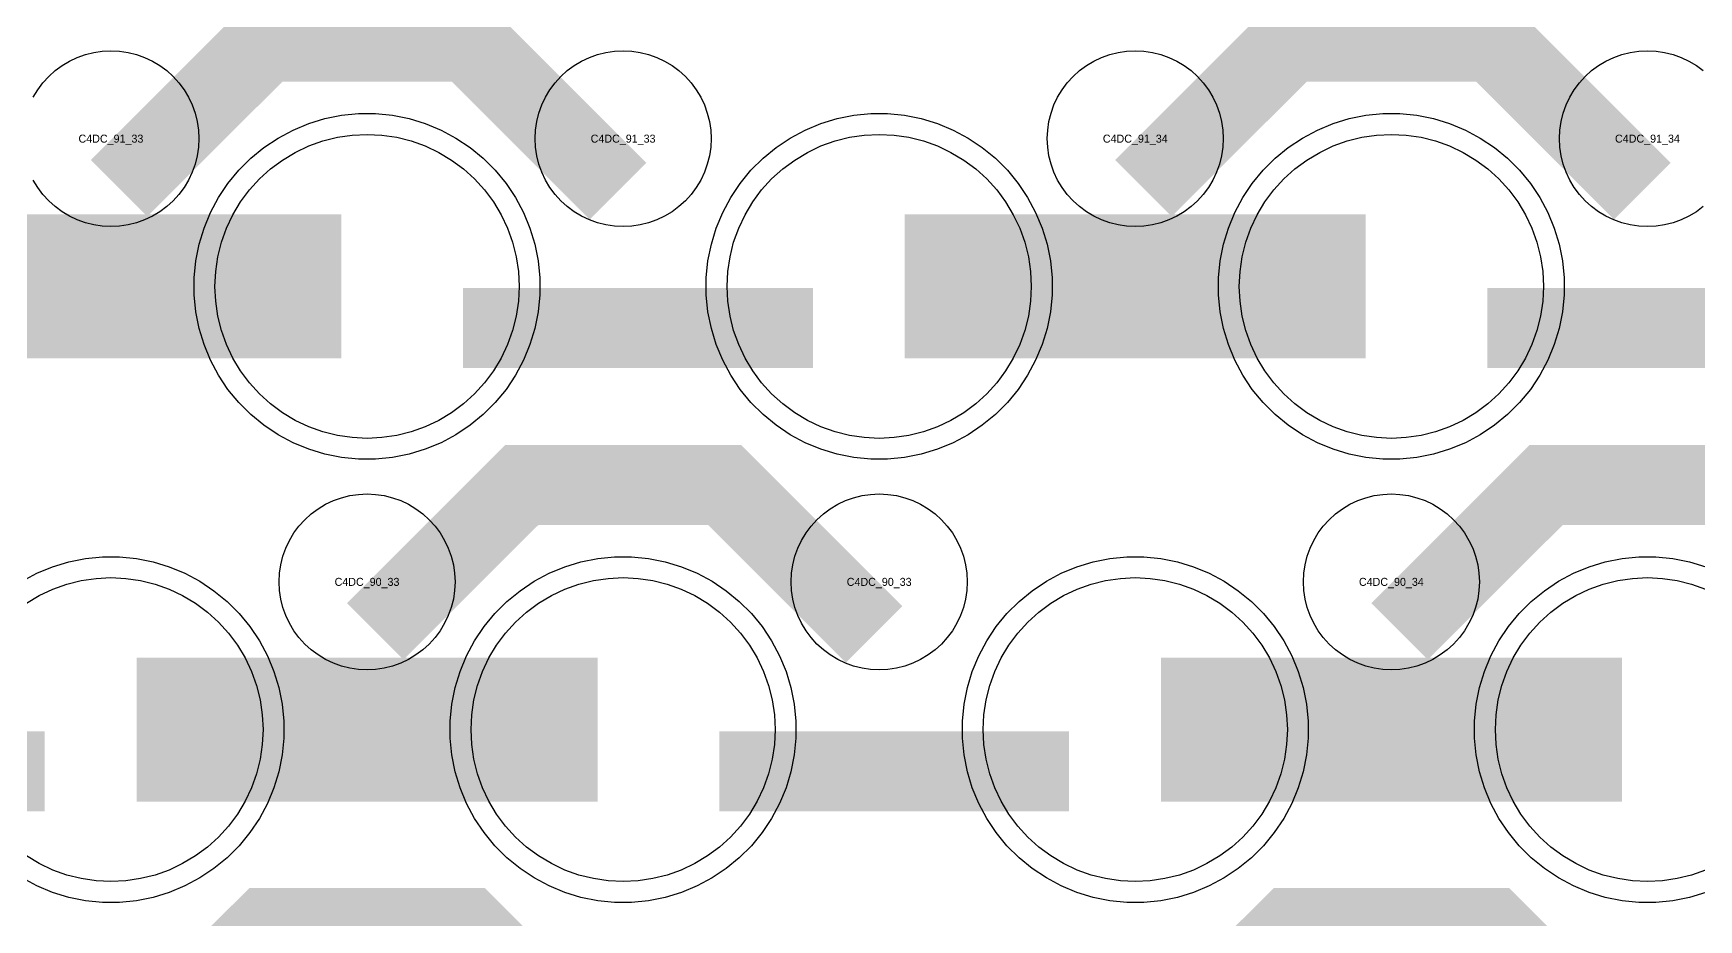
# Model space of a CAD drawing. Extents: x -11880 to 11880, y -14992 to 14992.
# Drawn here: x -1464 to -944, y -2428 to -2151 of the extents above; entities that cross this region are included whole.
import ezdxf
from ezdxf.enums import TextEntityAlignment as Align

# ---------------------------------------------------------------- set-up
doc = ezdxf.new("R2010")
doc.units = 0
doc.header["$MEASUREMENT"] = 0
for name, color, linetype in [('GDS_775_DT_237', 138, 'CONTINUOUS'), ('RDL1_FS', 34, 'CONTINUOUS'), ('RDL_BS', 160, 'CONTINUOUS')]:
    doc.layers.add(name, color=color, linetype=linetype)

msp = doc.modelspace()

# ---------------------------------------------------------------- linework, layer by layer
at = {"layer": 'RDL1_FS', "color": 11, "true_color": 0xf27172}
for points in [[(-1360, -2277.744), (-1364.657, -2277.515), (-1369.268, -2276.831), (-1373.791, -2275.699), (-1378.181, -2274.127), (-1382.395, -2272.135), (-1386.395, -2269.737), (-1390.14, -2266.959), (-1393.594, -2263.829), (-1396.724, -2260.375), (-1399.502, -2256.63), (-1401.9, -2252.63), (-1403.892, -2248.416), (-1405.464, -2244.026), (-1406.596, -2239.503), (-1407.28, -2234.892), (-1407.509, -2230.235), (-1407.28, -2225.578), (-1406.596, -2220.967), (-1405.464, -2216.444), (-1403.892, -2212.054), (-1401.9, -2207.84), (-1399.502, -2203.84), (-1396.724, -2200.095), (-1393.594, -2196.641), (-1390.14, -2193.511), (-1386.395, -2190.733), (-1382.395, -2188.335), (-1378.181, -2186.343), (-1373.791, -2184.771), (-1369.268, -2183.639), (-1364.657, -2182.955), (-1360, -2182.726), (-1355.343, -2182.955), (-1350.732, -2183.639), (-1346.209, -2184.771), (-1341.819, -2186.343), (-1337.605, -2188.335), (-1333.605, -2190.733), (-1329.86, -2193.511), (-1326.406, -2196.641), (-1323.276, -2200.095), (-1320.498, -2203.84), (-1318.1, -2207.84), (-1316.108, -2212.054), (-1314.536, -2216.444), (-1313.404, -2220.967), (-1312.72, -2225.578), (-1312.491, -2230.235), (-1312.72, -2234.892), (-1313.404, -2239.503), (-1314.536, -2244.026), (-1316.108, -2248.416), (-1318.1, -2252.63), (-1320.498, -2256.63), (-1323.276, -2260.375), (-1326.406, -2263.829), (-1329.86, -2266.959), (-1333.605, -2269.737), (-1337.605, -2272.135), (-1341.819, -2274.127), (-1346.209, -2275.699), (-1350.732, -2276.831), (-1355.343, -2277.515)], [(-1200, -2277.744), (-1204.657, -2277.515), (-1209.268, -2276.831), (-1213.791, -2275.699), (-1218.181, -2274.127), (-1222.395, -2272.135), (-1226.395, -2269.737), (-1230.14, -2266.959), (-1233.594, -2263.829), (-1236.724, -2260.375), (-1239.502, -2256.63), (-1241.9, -2252.63), (-1243.892, -2248.416), (-1245.464, -2244.026), (-1246.596, -2239.503), (-1247.28, -2234.892), (-1247.509, -2230.235), (-1247.28, -2225.578), (-1246.596, -2220.967), (-1245.464, -2216.444), (-1243.892, -2212.054), (-1241.9, -2207.84), (-1239.502, -2203.84), (-1236.724, -2200.095), (-1233.594, -2196.641), (-1230.14, -2193.511), (-1226.395, -2190.733), (-1222.395, -2188.335), (-1218.181, -2186.343), (-1213.791, -2184.771), (-1209.268, -2183.639), (-1204.657, -2182.955), (-1200, -2182.726), (-1195.343, -2182.955), (-1190.732, -2183.639), (-1186.209, -2184.771), (-1181.819, -2186.343), (-1177.605, -2188.335), (-1173.605, -2190.733), (-1169.86, -2193.511), (-1166.406, -2196.641), (-1163.276, -2200.095), (-1160.498, -2203.84), (-1158.1, -2207.84), (-1156.108, -2212.054), (-1154.536, -2216.444), (-1153.404, -2220.967), (-1152.72, -2225.578), (-1152.491, -2230.235), (-1152.72, -2234.892), (-1153.404, -2239.503), (-1154.536, -2244.026), (-1156.108, -2248.416), (-1158.1, -2252.63), (-1160.498, -2256.63), (-1163.276, -2260.375), (-1166.406, -2263.829), (-1169.86, -2266.959), (-1173.605, -2269.737), (-1177.605, -2272.135), (-1181.819, -2274.127), (-1186.209, -2275.699), (-1190.732, -2276.831), (-1195.343, -2277.515)], [(-1040, -2277.744), (-1044.657, -2277.515), (-1049.268, -2276.831), (-1053.791, -2275.699), (-1058.181, -2274.127), (-1062.395, -2272.135), (-1066.395, -2269.737), (-1070.14, -2266.959), (-1073.594, -2263.829), (-1076.724, -2260.375), (-1079.502, -2256.63), (-1081.9, -2252.63), (-1083.892, -2248.416), (-1085.464, -2244.026), (-1086.596, -2239.503), (-1087.28, -2234.892), (-1087.509, -2230.235), (-1087.28, -2225.578), (-1086.596, -2220.967), (-1085.464, -2216.444), (-1083.892, -2212.054), (-1081.9, -2207.84), (-1079.502, -2203.84), (-1076.724, -2200.095), (-1073.594, -2196.641), (-1070.14, -2193.511), (-1066.395, -2190.733), (-1062.395, -2188.335), (-1058.181, -2186.343), (-1053.791, -2184.771), (-1049.268, -2183.639), (-1044.657, -2182.955), (-1040, -2182.726), (-1035.343, -2182.955), (-1030.732, -2183.639), (-1026.209, -2184.771), (-1021.819, -2186.343), (-1017.605, -2188.335), (-1013.605, -2190.733), (-1009.86, -2193.511), (-1006.406, -2196.641), (-1003.276, -2200.095), (-1000.498, -2203.84), (-998.1, -2207.84), (-996.108, -2212.054), (-994.536, -2216.444), (-993.404, -2220.967), (-992.72, -2225.578), (-992.491, -2230.235), (-992.72, -2234.892), (-993.404, -2239.503), (-994.536, -2244.026), (-996.108, -2248.416), (-998.1, -2252.63), (-1000.498, -2256.63), (-1003.276, -2260.375), (-1006.406, -2263.829), (-1009.86, -2266.959), (-1013.605, -2269.737), (-1017.605, -2272.135), (-1021.819, -2274.127), (-1026.209, -2275.699), (-1030.732, -2276.831), (-1035.343, -2277.515)], [(-1280, -2416.309), (-1284.657, -2416.08), (-1289.268, -2415.396), (-1293.791, -2414.264), (-1298.181, -2412.692), (-1302.395, -2410.7), (-1306.395, -2408.302), (-1310.14, -2405.524), (-1313.594, -2402.394), (-1316.724, -2398.94), (-1319.502, -2395.195), (-1321.9, -2391.195), (-1323.892, -2386.981), (-1325.464, -2382.591), (-1326.596, -2378.068), (-1327.28, -2373.457), (-1327.509, -2368.8), (-1327.28, -2364.143), (-1326.596, -2359.532), (-1325.464, -2355.009), (-1323.892, -2350.619), (-1321.9, -2346.405), (-1319.502, -2342.405), (-1316.724, -2338.66), (-1313.594, -2335.206), (-1310.14, -2332.076), (-1306.395, -2329.298), (-1302.395, -2326.9), (-1298.181, -2324.908), (-1293.791, -2323.336), (-1289.268, -2322.204), (-1284.657, -2321.52), (-1280, -2321.291), (-1275.343, -2321.52), (-1270.732, -2322.204), (-1266.209, -2323.336), (-1261.819, -2324.908), (-1257.605, -2326.9), (-1253.605, -2329.298), (-1249.86, -2332.076), (-1246.406, -2335.206), (-1243.276, -2338.66), (-1240.498, -2342.405), (-1238.1, -2346.405), (-1236.108, -2350.619), (-1234.536, -2355.009), (-1233.404, -2359.532), (-1232.72, -2364.143), (-1232.491, -2368.8), (-1232.72, -2373.457), (-1233.404, -2378.068), (-1234.536, -2382.591), (-1236.108, -2386.981), (-1238.1, -2391.195), (-1240.498, -2395.195), (-1243.276, -2398.94), (-1246.406, -2402.394), (-1249.86, -2405.524), (-1253.605, -2408.302), (-1257.605, -2410.7), (-1261.819, -2412.692), (-1266.209, -2414.264), (-1270.732, -2415.396), (-1275.343, -2416.08)], [(-1120, -2416.309), (-1124.657, -2416.08), (-1129.268, -2415.396), (-1133.791, -2414.264), (-1138.181, -2412.692), (-1142.395, -2410.7), (-1146.395, -2408.302), (-1150.14, -2405.524), (-1153.594, -2402.394), (-1156.724, -2398.94), (-1159.502, -2395.195), (-1161.9, -2391.195), (-1163.892, -2386.981), (-1165.464, -2382.591), (-1166.596, -2378.068), (-1167.28, -2373.457), (-1167.509, -2368.8), (-1167.28, -2364.143), (-1166.596, -2359.532), (-1165.464, -2355.009), (-1163.892, -2350.619), (-1161.9, -2346.405), (-1159.502, -2342.405), (-1156.724, -2338.66), (-1153.594, -2335.206), (-1150.14, -2332.076), (-1146.395, -2329.298), (-1142.395, -2326.9), (-1138.181, -2324.908), (-1133.791, -2323.336), (-1129.268, -2322.204), (-1124.657, -2321.52), (-1120, -2321.291), (-1115.343, -2321.52), (-1110.732, -2322.204), (-1106.209, -2323.336), (-1101.819, -2324.908), (-1097.605, -2326.9), (-1093.605, -2329.298), (-1089.86, -2332.076), (-1086.406, -2335.206), (-1083.276, -2338.66), (-1080.498, -2342.405), (-1078.1, -2346.405), (-1076.108, -2350.619), (-1074.536, -2355.009), (-1073.404, -2359.532), (-1072.72, -2364.143), (-1072.491, -2368.8), (-1072.72, -2373.457), (-1073.404, -2378.068), (-1074.536, -2382.591), (-1076.108, -2386.981), (-1078.1, -2391.195), (-1080.498, -2395.195), (-1083.276, -2398.94), (-1086.406, -2402.394), (-1089.86, -2405.524), (-1093.605, -2408.302), (-1097.605, -2410.7), (-1101.819, -2412.692), (-1106.209, -2414.264), (-1110.732, -2415.396), (-1115.343, -2416.08)]]:
    msp.add_lwpolyline(points, close=True, dxfattribs=at)
for points in [[(-1511.998, -2230.235, 45, 45, 0), (-1439.998, -2230.235, 45, 45, 0)], [(-1439.998, -2230.235, 45, 45, 0), (-1367.998, -2230.235, 45, 45, 0)], [(-1191.998, -2230.235, 45, 45, 0), (-1119.998, -2230.235, 45, 45, 0)], [(-1119.998, -2230.235, 45, 45, 0), (-1047.998, -2230.235, 45, 45, 0)], [(-1431.998, -2368.8, 45, 45, 0), (-1359.998, -2368.8, 45, 45, 0)], [(-1359.998, -2368.8, 45, 45, 0), (-1287.998, -2368.8, 45, 45, 0)], [(-1111.998, -2368.8, 45, 45, 0), (-1039.998, -2368.8, 45, 45, 0)], [(-1039.998, -2368.8, 45, 45, 0), (-967.998, -2368.8, 45, 45, 0)]]:
    msp.add_lwpolyline(points, format="xyseb", dxfattribs=at)
for points in [[(-1466.395, -2329.298), (-1462.395, -2326.9), (-1458.181, -2324.908), (-1453.791, -2323.336), (-1449.268, -2322.204), (-1444.657, -2321.52), (-1440, -2321.291), (-1435.343, -2321.52), (-1430.732, -2322.204), (-1426.209, -2323.336), (-1421.819, -2324.908), (-1417.605, -2326.9), (-1413.605, -2329.298), (-1409.86, -2332.076), (-1406.406, -2335.206), (-1403.276, -2338.66), (-1400.498, -2342.405), (-1398.1, -2346.405), (-1396.108, -2350.619), (-1394.536, -2355.009), (-1393.404, -2359.532), (-1392.72, -2364.143), (-1392.491, -2368.8), (-1392.72, -2373.457), (-1393.404, -2378.068), (-1394.536, -2382.591), (-1396.108, -2386.981), (-1398.1, -2391.195), (-1400.498, -2395.195), (-1403.276, -2398.94), (-1406.406, -2402.394), (-1409.86, -2405.524), (-1413.605, -2408.302), (-1417.605, -2410.7), (-1421.819, -2412.692), (-1426.209, -2414.264), (-1430.732, -2415.396), (-1435.343, -2416.08), (-1440, -2416.309), (-1444.657, -2416.08), (-1449.268, -2415.396), (-1453.791, -2414.264), (-1458.181, -2412.692), (-1462.395, -2410.7), (-1466.395, -2408.302)], [(-941.819, -2412.692), (-946.209, -2414.264), (-950.732, -2415.396), (-955.343, -2416.08), (-960, -2416.309), (-964.657, -2416.08), (-969.268, -2415.396), (-973.791, -2414.264), (-978.181, -2412.692), (-982.395, -2410.7), (-986.395, -2408.302), (-990.14, -2405.524), (-993.594, -2402.394), (-996.724, -2398.94), (-999.502, -2395.195), (-1001.9, -2391.195), (-1003.892, -2386.981), (-1005.464, -2382.591), (-1006.596, -2378.068), (-1007.28, -2373.457), (-1007.509, -2368.8), (-1007.28, -2364.143), (-1006.596, -2359.532), (-1005.464, -2355.009), (-1003.892, -2350.619), (-1001.9, -2346.405), (-999.502, -2342.405), (-996.724, -2338.66), (-993.594, -2335.206), (-990.14, -2332.076), (-986.395, -2329.298), (-982.395, -2326.9), (-978.181, -2324.908), (-973.791, -2323.336), (-969.268, -2322.204), (-964.657, -2321.52), (-960, -2321.291), (-955.343, -2321.52), (-950.732, -2322.204), (-946.209, -2323.336), (-941.819, -2324.908)]]:
    msp.add_lwpolyline(points, dxfattribs=at)
at = {"layer": 'RDL_BS'}
for points in [[(-1437.438, -2199.549, 25, 25, 0), (-1391.623, -2153.734, 25, 25, 0), (-1358.07, -2153.734, 25, 25, 0)], [(-1281.599, -2200.448, 25, 25, 0), (-1328.313, -2153.734, 25, 25, 0), (-1358.071, -2153.734, 25, 25, 0)], [(-1117.438, -2199.549, 25, 25, 0), (-1071.623, -2153.734, 25, 25, 0), (-1038.07, -2153.734, 25, 25, 0)], [(-961.599, -2200.448, 25, 25, 0), (-1008.313, -2153.734, 25, 25, 0), (-1038.071, -2153.734, 25, 25, 0)], [(-1357.438, -2338.114, 25, 25, 0), (-1311.623, -2292.299, 25, 25, 0), (-1278.07, -2292.299, 25, 25, 0)], [(-1201.599, -2339.013, 25, 25, 0), (-1248.313, -2292.299, 25, 25, 0), (-1278.071, -2292.299, 25, 25, 0)], [(-1037.438, -2338.114, 25, 25, 0), (-991.623, -2292.299, 25, 25, 0), (-958.07, -2292.299, 25, 25, 0)], [(-881.599, -2339.013, 25, 25, 0), (-928.313, -2292.299, 25, 25, 0), (-958.071, -2292.299, 25, 25, 0)], [(-1437.438, -2476.674, 25, 25, 0), (-1391.623, -2430.859, 25, 25, 0), (-1358.07, -2430.859, 25, 25, 0)], [(-1281.599, -2477.573, 25, 25, 0), (-1328.313, -2430.859, 25, 25, 0), (-1358.071, -2430.859, 25, 25, 0)], [(-1117.438, -2476.674, 25, 25, 0), (-1071.623, -2430.859, 25, 25, 0), (-1038.07, -2430.859, 25, 25, 0)], [(-961.599, -2477.573, 25, 25, 0), (-1008.313, -2430.859, 25, 25, 0), (-1038.071, -2430.859, 25, 25, 0)]]:
    msp.add_lwpolyline(points, format="xyseb", dxfattribs=at)
for points in [[(-1464.25, -2171.091), (-1462.857, -2168.767), (-1461.254, -2166.604), (-1459.442, -2164.605), (-1457.443, -2162.793), (-1455.28, -2161.19), (-1452.956, -2159.797), (-1450.519, -2158.645), (-1447.984, -2157.738), (-1445.365, -2157.081), (-1442.693, -2156.685), (-1440, -2156.553), (-1437.307, -2156.685), (-1434.635, -2157.081), (-1432.016, -2157.738), (-1429.481, -2158.645), (-1427.044, -2159.797), (-1424.72, -2161.19), (-1422.557, -2162.793), (-1420.558, -2164.605), (-1418.746, -2166.604), (-1417.143, -2168.767), (-1415.75, -2171.091), (-1414.598, -2173.528), (-1413.691, -2176.063), (-1413.034, -2178.682), (-1412.638, -2181.354), (-1412.506, -2184.047), (-1412.638, -2186.74), (-1413.034, -2189.412), (-1413.691, -2192.031), (-1414.598, -2194.566), (-1415.75, -2197.003), (-1417.143, -2199.327), (-1418.746, -2201.49), (-1420.558, -2203.489), (-1422.557, -2205.301), (-1424.72, -2206.904), (-1427.044, -2208.297), (-1429.481, -2209.449), (-1432.016, -2210.356), (-1434.635, -2211.013), (-1437.307, -2211.409), (-1440, -2211.541), (-1442.693, -2211.409), (-1445.365, -2211.013), (-1447.984, -2210.356), (-1450.519, -2209.449), (-1452.956, -2208.297), (-1455.28, -2206.904), (-1457.443, -2205.301), (-1459.442, -2203.489), (-1461.254, -2201.49), (-1462.857, -2199.327), (-1464.25, -2197.003)], [(-942.557, -2205.301), (-944.72, -2206.904), (-947.044, -2208.297), (-949.481, -2209.449), (-952.016, -2210.356), (-954.635, -2211.013), (-957.307, -2211.409), (-960, -2211.541), (-962.693, -2211.409), (-965.365, -2211.013), (-967.984, -2210.356), (-970.519, -2209.449), (-972.956, -2208.297), (-975.28, -2206.904), (-977.443, -2205.301), (-979.442, -2203.489), (-981.254, -2201.49), (-982.857, -2199.327), (-984.25, -2197.003), (-985.402, -2194.566), (-986.309, -2192.031), (-986.966, -2189.412), (-987.362, -2186.74), (-987.494, -2184.047), (-987.362, -2181.354), (-986.966, -2178.682), (-986.309, -2176.063), (-985.402, -2173.528), (-984.25, -2171.091), (-982.857, -2168.767), (-981.254, -2166.604), (-979.442, -2164.605), (-977.443, -2162.793), (-975.28, -2161.19), (-972.956, -2159.797), (-970.519, -2158.645), (-967.984, -2157.738), (-965.365, -2157.081), (-962.693, -2156.685), (-960, -2156.553), (-957.307, -2156.685), (-954.635, -2157.081), (-952.016, -2157.738), (-949.481, -2158.645), (-947.044, -2159.797), (-944.72, -2161.19), (-942.557, -2162.793)]]:
    msp.add_lwpolyline(points, dxfattribs=at)
for points in [[(-1280, -2211.541), (-1282.693, -2211.409), (-1285.365, -2211.013), (-1287.984, -2210.356), (-1290.519, -2209.449), (-1292.956, -2208.297), (-1295.28, -2206.904), (-1297.443, -2205.301), (-1299.442, -2203.489), (-1301.254, -2201.49), (-1302.857, -2199.327), (-1304.25, -2197.003), (-1305.402, -2194.566), (-1306.309, -2192.031), (-1306.966, -2189.412), (-1307.362, -2186.74), (-1307.494, -2184.047), (-1307.362, -2181.354), (-1306.966, -2178.682), (-1306.309, -2176.063), (-1305.402, -2173.528), (-1304.25, -2171.091), (-1302.857, -2168.767), (-1301.254, -2166.604), (-1299.442, -2164.605), (-1297.443, -2162.793), (-1295.28, -2161.19), (-1292.956, -2159.797), (-1290.519, -2158.645), (-1287.984, -2157.738), (-1285.365, -2157.081), (-1282.693, -2156.685), (-1280, -2156.553), (-1277.307, -2156.685), (-1274.635, -2157.081), (-1272.016, -2157.738), (-1269.481, -2158.645), (-1267.044, -2159.797), (-1264.72, -2161.19), (-1262.557, -2162.793), (-1260.558, -2164.605), (-1258.746, -2166.604), (-1257.143, -2168.767), (-1255.75, -2171.091), (-1254.598, -2173.528), (-1253.691, -2176.063), (-1253.034, -2178.682), (-1252.638, -2181.354), (-1252.506, -2184.047), (-1252.638, -2186.74), (-1253.034, -2189.412), (-1253.691, -2192.031), (-1254.598, -2194.566), (-1255.75, -2197.003), (-1257.143, -2199.327), (-1258.746, -2201.49), (-1260.558, -2203.489), (-1262.557, -2205.301), (-1264.72, -2206.904), (-1267.044, -2208.297), (-1269.481, -2209.449), (-1272.016, -2210.356), (-1274.635, -2211.013), (-1277.307, -2211.409)], [(-1120, -2211.541), (-1122.693, -2211.409), (-1125.365, -2211.013), (-1127.984, -2210.356), (-1130.519, -2209.449), (-1132.956, -2208.297), (-1135.28, -2206.904), (-1137.443, -2205.301), (-1139.442, -2203.489), (-1141.254, -2201.49), (-1142.857, -2199.327), (-1144.25, -2197.003), (-1145.402, -2194.566), (-1146.309, -2192.031), (-1146.966, -2189.412), (-1147.362, -2186.74), (-1147.494, -2184.047), (-1147.362, -2181.354), (-1146.966, -2178.682), (-1146.309, -2176.063), (-1145.402, -2173.528), (-1144.25, -2171.091), (-1142.857, -2168.767), (-1141.254, -2166.604), (-1139.442, -2164.605), (-1137.443, -2162.793), (-1135.28, -2161.19), (-1132.956, -2159.797), (-1130.519, -2158.645), (-1127.984, -2157.738), (-1125.365, -2157.081), (-1122.693, -2156.685), (-1120, -2156.553), (-1117.307, -2156.685), (-1114.635, -2157.081), (-1112.016, -2157.738), (-1109.481, -2158.645), (-1107.044, -2159.797), (-1104.72, -2161.19), (-1102.557, -2162.793), (-1100.558, -2164.605), (-1098.746, -2166.604), (-1097.143, -2168.767), (-1095.75, -2171.091), (-1094.598, -2173.528), (-1093.691, -2176.063), (-1093.034, -2178.682), (-1092.638, -2181.354), (-1092.506, -2184.047), (-1092.638, -2186.74), (-1093.034, -2189.412), (-1093.691, -2192.031), (-1094.598, -2194.566), (-1095.75, -2197.003), (-1097.143, -2199.327), (-1098.746, -2201.49), (-1100.558, -2203.489), (-1102.557, -2205.301), (-1104.72, -2206.904), (-1107.044, -2208.297), (-1109.481, -2209.449), (-1112.016, -2210.356), (-1114.635, -2211.013), (-1117.307, -2211.409)], [(-1360, -2350.106), (-1362.693, -2349.974), (-1365.365, -2349.578), (-1367.984, -2348.921), (-1370.519, -2348.014), (-1372.956, -2346.862), (-1375.28, -2345.469), (-1377.443, -2343.866), (-1379.442, -2342.054), (-1381.254, -2340.055), (-1382.857, -2337.892), (-1384.25, -2335.568), (-1385.402, -2333.131), (-1386.309, -2330.596), (-1386.966, -2327.977), (-1387.362, -2325.305), (-1387.494, -2322.612), (-1387.362, -2319.919), (-1386.966, -2317.247), (-1386.309, -2314.628), (-1385.402, -2312.093), (-1384.25, -2309.656), (-1382.857, -2307.332), (-1381.254, -2305.169), (-1379.442, -2303.17), (-1377.443, -2301.358), (-1375.28, -2299.755), (-1372.956, -2298.362), (-1370.519, -2297.21), (-1367.984, -2296.303), (-1365.365, -2295.646), (-1362.693, -2295.25), (-1360, -2295.118), (-1357.307, -2295.25), (-1354.635, -2295.646), (-1352.016, -2296.303), (-1349.481, -2297.21), (-1347.044, -2298.362), (-1344.72, -2299.755), (-1342.557, -2301.358), (-1340.558, -2303.17), (-1338.746, -2305.169), (-1337.143, -2307.332), (-1335.75, -2309.656), (-1334.598, -2312.093), (-1333.691, -2314.628), (-1333.034, -2317.247), (-1332.638, -2319.919), (-1332.506, -2322.612), (-1332.638, -2325.305), (-1333.034, -2327.977), (-1333.691, -2330.596), (-1334.598, -2333.131), (-1335.75, -2335.568), (-1337.143, -2337.892), (-1338.746, -2340.055), (-1340.558, -2342.054), (-1342.557, -2343.866), (-1344.72, -2345.469), (-1347.044, -2346.862), (-1349.481, -2348.014), (-1352.016, -2348.921), (-1354.635, -2349.578), (-1357.307, -2349.974)], [(-1200, -2350.106), (-1202.693, -2349.974), (-1205.365, -2349.578), (-1207.984, -2348.921), (-1210.519, -2348.014), (-1212.956, -2346.862), (-1215.28, -2345.469), (-1217.443, -2343.866), (-1219.442, -2342.054), (-1221.254, -2340.055), (-1222.857, -2337.892), (-1224.25, -2335.568), (-1225.402, -2333.131), (-1226.309, -2330.596), (-1226.966, -2327.977), (-1227.362, -2325.305), (-1227.494, -2322.612), (-1227.362, -2319.919), (-1226.966, -2317.247), (-1226.309, -2314.628), (-1225.402, -2312.093), (-1224.25, -2309.656), (-1222.857, -2307.332), (-1221.254, -2305.169), (-1219.442, -2303.17), (-1217.443, -2301.358), (-1215.28, -2299.755), (-1212.956, -2298.362), (-1210.519, -2297.21), (-1207.984, -2296.303), (-1205.365, -2295.646), (-1202.693, -2295.25), (-1200, -2295.118), (-1197.307, -2295.25), (-1194.635, -2295.646), (-1192.016, -2296.303), (-1189.481, -2297.21), (-1187.044, -2298.362), (-1184.72, -2299.755), (-1182.557, -2301.358), (-1180.558, -2303.17), (-1178.746, -2305.169), (-1177.143, -2307.332), (-1175.75, -2309.656), (-1174.598, -2312.093), (-1173.691, -2314.628), (-1173.034, -2317.247), (-1172.638, -2319.919), (-1172.506, -2322.612), (-1172.638, -2325.305), (-1173.034, -2327.977), (-1173.691, -2330.596), (-1174.598, -2333.131), (-1175.75, -2335.568), (-1177.143, -2337.892), (-1178.746, -2340.055), (-1180.558, -2342.054), (-1182.557, -2343.866), (-1184.72, -2345.469), (-1187.044, -2346.862), (-1189.481, -2348.014), (-1192.016, -2348.921), (-1194.635, -2349.578), (-1197.307, -2349.974)], [(-1040, -2350.106), (-1042.693, -2349.974), (-1045.365, -2349.578), (-1047.984, -2348.921), (-1050.519, -2348.014), (-1052.956, -2346.862), (-1055.28, -2345.469), (-1057.443, -2343.866), (-1059.442, -2342.054), (-1061.254, -2340.055), (-1062.857, -2337.892), (-1064.25, -2335.568), (-1065.402, -2333.131), (-1066.309, -2330.596), (-1066.966, -2327.977), (-1067.362, -2325.305), (-1067.494, -2322.612), (-1067.362, -2319.919), (-1066.966, -2317.247), (-1066.309, -2314.628), (-1065.402, -2312.093), (-1064.25, -2309.656), (-1062.857, -2307.332), (-1061.254, -2305.169), (-1059.442, -2303.17), (-1057.443, -2301.358), (-1055.28, -2299.755), (-1052.956, -2298.362), (-1050.519, -2297.21), (-1047.984, -2296.303), (-1045.365, -2295.646), (-1042.693, -2295.25), (-1040, -2295.118), (-1037.307, -2295.25), (-1034.635, -2295.646), (-1032.016, -2296.303), (-1029.481, -2297.21), (-1027.044, -2298.362), (-1024.72, -2299.755), (-1022.557, -2301.358), (-1020.558, -2303.17), (-1018.746, -2305.169), (-1017.143, -2307.332), (-1015.75, -2309.656), (-1014.598, -2312.093), (-1013.691, -2314.628), (-1013.034, -2317.247), (-1012.638, -2319.919), (-1012.506, -2322.612), (-1012.638, -2325.305), (-1013.034, -2327.977), (-1013.691, -2330.596), (-1014.598, -2333.131), (-1015.75, -2335.568), (-1017.143, -2337.892), (-1018.746, -2340.055), (-1020.558, -2342.054), (-1022.557, -2343.866), (-1024.72, -2345.469), (-1027.044, -2346.862), (-1029.481, -2348.014), (-1032.016, -2348.921), (-1034.635, -2349.578), (-1037.307, -2349.974)]]:
    msp.add_lwpolyline(points, close=True, dxfattribs=at)
at = {"layer": 'RDL_BS', "color": 11, "true_color": 0xf27172}
for points in [[(-1362.644, -2284.235), (-1367.938, -2283.718), (-1373.165, -2282.672), (-1378.205, -2281.141), (-1383.115, -2279.11), (-1387.777, -2276.618), (-1392.191, -2273.671), (-1396.292, -2270.309), (-1400.074, -2266.527), (-1403.436, -2262.426), (-1406.383, -2258.012), (-1408.875, -2253.35), (-1410.906, -2248.44), (-1412.437, -2243.4), (-1413.483, -2238.173), (-1414, -2232.879), (-1414, -2227.591), (-1413.483, -2222.297), (-1412.437, -2217.07), (-1410.906, -2212.03), (-1408.875, -2207.12), (-1406.383, -2202.458), (-1403.436, -2198.044), (-1400.074, -2193.943), (-1396.292, -2190.161), (-1392.191, -2186.799), (-1387.777, -2183.852), (-1383.115, -2181.36), (-1378.205, -2179.329), (-1373.165, -2177.798), (-1367.938, -2176.752), (-1362.644, -2176.235), (-1357.356, -2176.235), (-1352.062, -2176.752), (-1346.835, -2177.798), (-1341.795, -2179.329), (-1336.885, -2181.36), (-1332.223, -2183.852), (-1327.809, -2186.799), (-1323.708, -2190.161), (-1319.926, -2193.943), (-1316.564, -2198.044), (-1313.617, -2202.458), (-1311.125, -2207.12), (-1309.094, -2212.03), (-1307.563, -2217.07), (-1306.517, -2222.297), (-1306, -2227.591), (-1306, -2232.879), (-1306.517, -2238.173), (-1307.563, -2243.4), (-1309.094, -2248.44), (-1311.125, -2253.35), (-1313.617, -2258.012), (-1316.564, -2262.426), (-1319.926, -2266.527), (-1323.708, -2270.309), (-1327.809, -2273.671), (-1332.223, -2276.618), (-1336.885, -2279.11), (-1341.795, -2281.141), (-1346.835, -2282.672), (-1352.062, -2283.718), (-1357.356, -2284.235)], [(-1202.644, -2284.235), (-1207.938, -2283.718), (-1213.165, -2282.672), (-1218.205, -2281.141), (-1223.115, -2279.11), (-1227.777, -2276.618), (-1232.191, -2273.671), (-1236.292, -2270.309), (-1240.074, -2266.527), (-1243.436, -2262.426), (-1246.383, -2258.012), (-1248.875, -2253.35), (-1250.906, -2248.44), (-1252.437, -2243.4), (-1253.483, -2238.173), (-1254, -2232.879), (-1254, -2227.591), (-1253.483, -2222.297), (-1252.437, -2217.07), (-1250.906, -2212.03), (-1248.875, -2207.12), (-1246.383, -2202.458), (-1243.436, -2198.044), (-1240.074, -2193.943), (-1236.292, -2190.161), (-1232.191, -2186.799), (-1227.777, -2183.852), (-1223.115, -2181.36), (-1218.205, -2179.329), (-1213.165, -2177.798), (-1207.938, -2176.752), (-1202.644, -2176.235), (-1197.356, -2176.235), (-1192.062, -2176.752), (-1186.835, -2177.798), (-1181.795, -2179.329), (-1176.885, -2181.36), (-1172.223, -2183.852), (-1167.809, -2186.799), (-1163.708, -2190.161), (-1159.926, -2193.943), (-1156.564, -2198.044), (-1153.617, -2202.458), (-1151.125, -2207.12), (-1149.094, -2212.03), (-1147.563, -2217.07), (-1146.517, -2222.297), (-1146, -2227.591), (-1146, -2232.879), (-1146.517, -2238.173), (-1147.563, -2243.4), (-1149.094, -2248.44), (-1151.125, -2253.35), (-1153.617, -2258.012), (-1156.564, -2262.426), (-1159.926, -2266.527), (-1163.708, -2270.309), (-1167.809, -2273.671), (-1172.223, -2276.618), (-1176.885, -2279.11), (-1181.795, -2281.141), (-1186.835, -2282.672), (-1192.062, -2283.718), (-1197.356, -2284.235)], [(-1042.644, -2284.235), (-1047.938, -2283.718), (-1053.165, -2282.672), (-1058.205, -2281.141), (-1063.115, -2279.11), (-1067.777, -2276.618), (-1072.191, -2273.671), (-1076.292, -2270.309), (-1080.074, -2266.527), (-1083.436, -2262.426), (-1086.383, -2258.012), (-1088.875, -2253.35), (-1090.906, -2248.44), (-1092.437, -2243.4), (-1093.483, -2238.173), (-1094, -2232.879), (-1094, -2227.591), (-1093.483, -2222.297), (-1092.437, -2217.07), (-1090.906, -2212.03), (-1088.875, -2207.12), (-1086.383, -2202.458), (-1083.436, -2198.044), (-1080.074, -2193.943), (-1076.292, -2190.161), (-1072.191, -2186.799), (-1067.777, -2183.852), (-1063.115, -2181.36), (-1058.205, -2179.329), (-1053.165, -2177.798), (-1047.938, -2176.752), (-1042.644, -2176.235), (-1037.356, -2176.235), (-1032.062, -2176.752), (-1026.835, -2177.798), (-1021.795, -2179.329), (-1016.885, -2181.36), (-1012.223, -2183.852), (-1007.809, -2186.799), (-1003.708, -2190.161), (-999.926, -2193.943), (-996.564, -2198.044), (-993.617, -2202.458), (-991.125, -2207.12), (-989.094, -2212.03), (-987.563, -2217.07), (-986.517, -2222.297), (-986, -2227.591), (-986, -2232.879), (-986.517, -2238.173), (-987.563, -2243.4), (-989.094, -2248.44), (-991.125, -2253.35), (-993.617, -2258.012), (-996.564, -2262.426), (-999.926, -2266.527), (-1003.708, -2270.309), (-1007.809, -2273.671), (-1012.223, -2276.618), (-1016.885, -2279.11), (-1021.795, -2281.141), (-1026.835, -2282.672), (-1032.062, -2283.718), (-1037.356, -2284.235)], [(-1282.644, -2422.8), (-1287.938, -2422.283), (-1293.165, -2421.237), (-1298.205, -2419.706), (-1303.115, -2417.675), (-1307.777, -2415.183), (-1312.191, -2412.236), (-1316.292, -2408.874), (-1320.074, -2405.092), (-1323.436, -2400.991), (-1326.383, -2396.577), (-1328.875, -2391.915), (-1330.906, -2387.005), (-1332.437, -2381.965), (-1333.483, -2376.738), (-1334, -2371.444), (-1334, -2366.156), (-1333.483, -2360.862), (-1332.437, -2355.635), (-1330.906, -2350.595), (-1328.875, -2345.685), (-1326.383, -2341.023), (-1323.436, -2336.609), (-1320.074, -2332.508), (-1316.292, -2328.726), (-1312.191, -2325.364), (-1307.777, -2322.417), (-1303.115, -2319.925), (-1298.205, -2317.894), (-1293.165, -2316.363), (-1287.938, -2315.317), (-1282.644, -2314.8), (-1277.356, -2314.8), (-1272.062, -2315.317), (-1266.835, -2316.363), (-1261.795, -2317.894), (-1256.885, -2319.925), (-1252.223, -2322.417), (-1247.809, -2325.364), (-1243.708, -2328.726), (-1239.926, -2332.508), (-1236.564, -2336.609), (-1233.617, -2341.023), (-1231.125, -2345.685), (-1229.094, -2350.595), (-1227.563, -2355.635), (-1226.517, -2360.862), (-1226, -2366.156), (-1226, -2371.444), (-1226.517, -2376.738), (-1227.563, -2381.965), (-1229.094, -2387.005), (-1231.125, -2391.915), (-1233.617, -2396.577), (-1236.564, -2400.991), (-1239.926, -2405.092), (-1243.708, -2408.874), (-1247.809, -2412.236), (-1252.223, -2415.183), (-1256.885, -2417.675), (-1261.795, -2419.706), (-1266.835, -2421.237), (-1272.062, -2422.283), (-1277.356, -2422.8)], [(-1122.644, -2422.8), (-1127.938, -2422.283), (-1133.165, -2421.237), (-1138.205, -2419.706), (-1143.115, -2417.675), (-1147.777, -2415.183), (-1152.191, -2412.236), (-1156.292, -2408.874), (-1160.074, -2405.092), (-1163.436, -2400.991), (-1166.383, -2396.577), (-1168.875, -2391.915), (-1170.906, -2387.005), (-1172.437, -2381.965), (-1173.483, -2376.738), (-1174, -2371.444), (-1174, -2366.156), (-1173.483, -2360.862), (-1172.437, -2355.635), (-1170.906, -2350.595), (-1168.875, -2345.685), (-1166.383, -2341.023), (-1163.436, -2336.609), (-1160.074, -2332.508), (-1156.292, -2328.726), (-1152.191, -2325.364), (-1147.777, -2322.417), (-1143.115, -2319.925), (-1138.205, -2317.894), (-1133.165, -2316.363), (-1127.938, -2315.317), (-1122.644, -2314.8), (-1117.356, -2314.8), (-1112.062, -2315.317), (-1106.835, -2316.363), (-1101.795, -2317.894), (-1096.885, -2319.925), (-1092.223, -2322.417), (-1087.809, -2325.364), (-1083.708, -2328.726), (-1079.926, -2332.508), (-1076.564, -2336.609), (-1073.617, -2341.023), (-1071.125, -2345.685), (-1069.094, -2350.595), (-1067.563, -2355.635), (-1066.517, -2360.862), (-1066, -2366.156), (-1066, -2371.444), (-1066.517, -2376.738), (-1067.563, -2381.965), (-1069.094, -2387.005), (-1071.125, -2391.915), (-1073.617, -2396.577), (-1076.564, -2400.991), (-1079.926, -2405.092), (-1083.708, -2408.874), (-1087.809, -2412.236), (-1092.223, -2415.183), (-1096.885, -2417.675), (-1101.795, -2419.706), (-1106.835, -2421.237), (-1112.062, -2422.283), (-1117.356, -2422.8)]]:
    msp.add_lwpolyline(points, close=True, dxfattribs=at)
for points in [[(-1329.984, -2243.248, 25, 25, 0), (-1220.719, -2243.248, 25, 25, 0)], [(-1009.984, -2243.248, 25, 25, 0), (-900.719, -2243.248, 25, 25, 0)], [(-1569.984, -2381.813, 25, 25, 0), (-1460.719, -2381.813, 25, 25, 0)], [(-1249.984, -2381.813, 25, 25, 0), (-1140.719, -2381.813, 25, 25, 0)]]:
    msp.add_lwpolyline(points, format="xyseb", dxfattribs=at)
for points in [[(-1467.777, -2322.417), (-1463.115, -2319.925), (-1458.205, -2317.894), (-1453.165, -2316.363), (-1447.938, -2315.317), (-1442.644, -2314.8), (-1437.356, -2314.8), (-1432.062, -2315.317), (-1426.835, -2316.363), (-1421.795, -2317.894), (-1416.885, -2319.925), (-1412.223, -2322.417), (-1407.809, -2325.364), (-1403.708, -2328.726), (-1399.926, -2332.508), (-1396.564, -2336.609), (-1393.617, -2341.023), (-1391.125, -2345.685), (-1389.094, -2350.595), (-1387.563, -2355.635), (-1386.517, -2360.862), (-1386, -2366.156), (-1386, -2371.444), (-1386.517, -2376.738), (-1387.563, -2381.965), (-1389.094, -2387.005), (-1391.125, -2391.915), (-1393.617, -2396.577), (-1396.564, -2400.991), (-1399.926, -2405.092), (-1403.708, -2408.874), (-1407.809, -2412.236), (-1412.223, -2415.183), (-1416.885, -2417.675), (-1421.795, -2419.706), (-1426.835, -2421.237), (-1432.062, -2422.283), (-1437.356, -2422.8), (-1442.644, -2422.8), (-1447.938, -2422.283), (-1453.165, -2421.237), (-1458.205, -2419.706), (-1463.115, -2417.675), (-1467.777, -2415.183)], [(-941.795, -2419.706), (-946.835, -2421.237), (-952.062, -2422.283), (-957.356, -2422.8), (-962.644, -2422.8), (-967.938, -2422.283), (-973.165, -2421.237), (-978.205, -2419.706), (-983.115, -2417.675), (-987.777, -2415.183), (-992.191, -2412.236), (-996.292, -2408.874), (-1000.074, -2405.092), (-1003.436, -2400.991), (-1006.383, -2396.577), (-1008.875, -2391.915), (-1010.906, -2387.005), (-1012.437, -2381.965), (-1013.483, -2376.738), (-1014, -2371.444), (-1014, -2366.156), (-1013.483, -2360.862), (-1012.437, -2355.635), (-1010.906, -2350.595), (-1008.875, -2345.685), (-1006.383, -2341.023), (-1003.436, -2336.609), (-1000.074, -2332.508), (-996.292, -2328.726), (-992.191, -2325.364), (-987.777, -2322.417), (-983.115, -2319.925), (-978.205, -2317.894), (-973.165, -2316.363), (-967.938, -2315.317), (-962.644, -2314.8), (-957.356, -2314.8), (-952.062, -2315.317), (-946.835, -2316.363), (-941.795, -2317.894)]]:
    msp.add_lwpolyline(points, dxfattribs=at)

# ---------------------------------------------------------------- texts
at = {"layer": 'GDS_775_DT_237'}
for s, p in [('C4DC_91_33', (-1440, -2184.047)), ('C4DC_91_33', (-1440, -2184.047)), ('C4DC_91_33', (-1280, -2184.047)), ('C4DC_91_33', (-1280, -2184.047)), ('C4DC_91_34', (-1120, -2184.047)), ('C4DC_91_34', (-1120, -2184.047)), ('C4DC_91_34', (-960, -2184.047)), ('C4DC_91_34', (-960, -2184.047)), ('C4DC_90_33', (-1360, -2322.612)), ('C4DC_90_33', (-1360, -2322.612)), ('C4DC_90_33', (-1200, -2322.612)), ('C4DC_90_33', (-1200, -2322.612)), ('C4DC_90_34', (-1040, -2322.612)), ('C4DC_90_34', (-1040, -2322.612))]:
    msp.add_text(s, height=2.5, dxfattribs=at).set_placement(p, align=Align.MIDDLE_CENTER)

doc.saveas('drawing.dxf')
